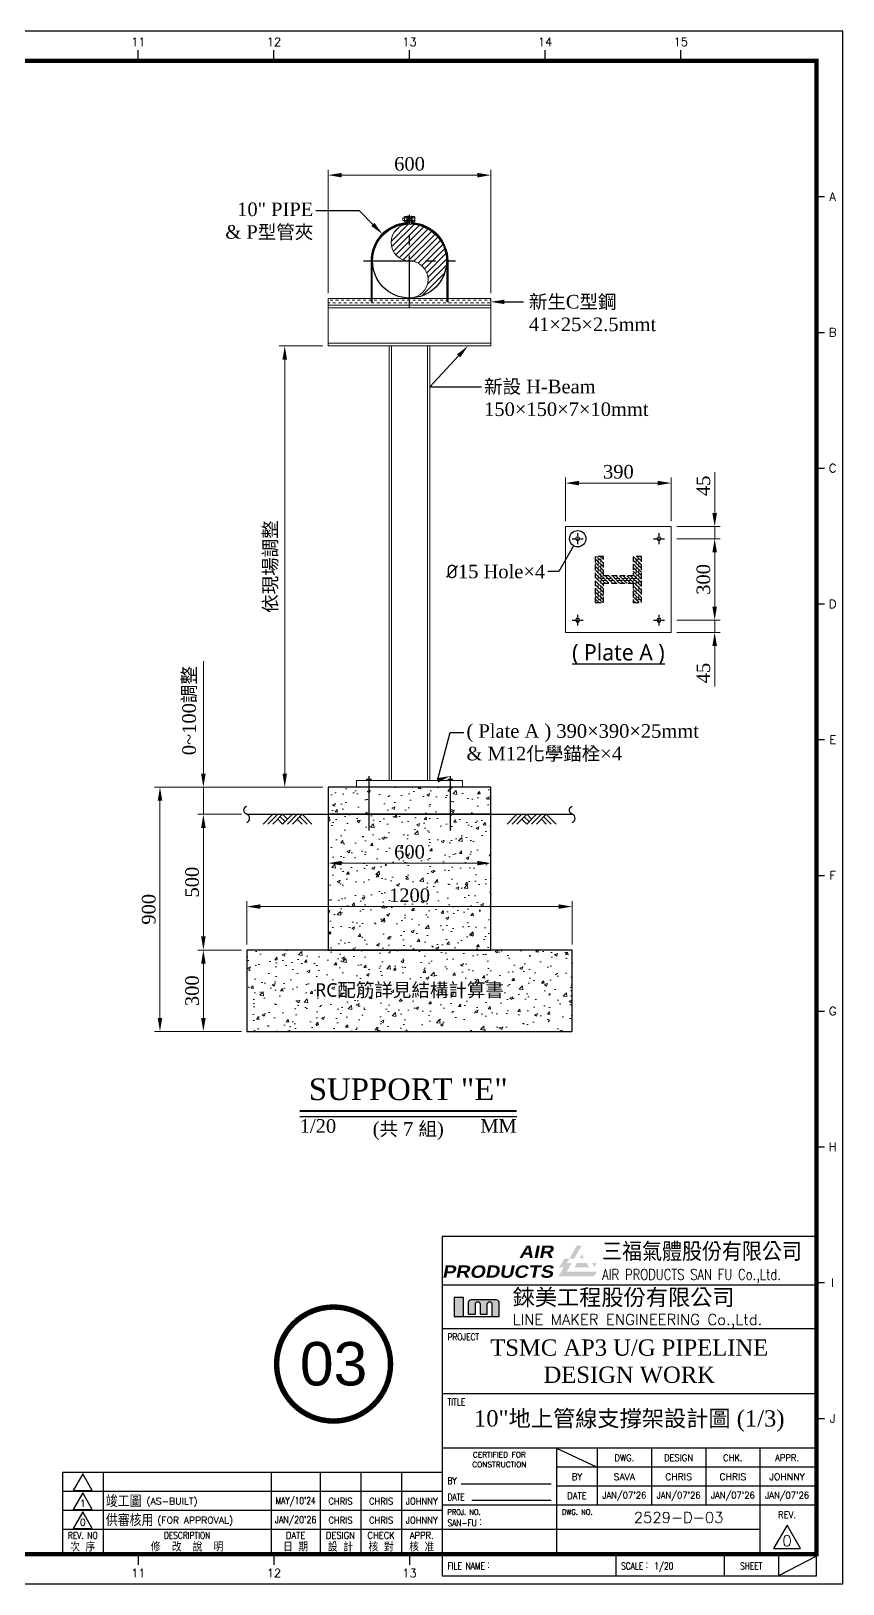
# Model space of a CAD drawing. Header units: millimetres. Extents: x 3921 to 4331, y -1218 to -700.
# Drawn here: x 4181.1 to 4330.8, y -1218.2 to -932.2 of the extents above; entities that cross this region are included whole.
import ezdxf
from ezdxf import colors
from ezdxf.entities.mleader import LeaderData, LeaderLine
from ezdxf.enums import TextEntityAlignment as Align
from ezdxf.math import Vec2, Vec3

# ---------------------------------------------------------------- set-up
doc = ezdxf.new("R2010")
doc.units = ezdxf.units.MM
doc.header["$LTSCALE"] = 10
doc.linetypes.add('CENTER', pattern=[50.8, 31.75, -6.35, 6.35, -6.35])
doc.linetypes.add('HIDDEN', pattern=[0.3, 0.2, -0.1])
doc.layers.get('Defpoints').update_dxf_attribs({"color": 149})
for name, color, linetype in [('1', 7, 'Continuous'), ('CEN', 3, 'CENTER'), ('CON', 35, 'Continuous'), ('三福N2 (250A)', 230, 'Continuous')]:
    doc.layers.add(name, color=color, linetype=linetype)
for name, color, linetype, lineweight in [('DIM', 160, 'Continuous', 20), ('HATCH', 8, 'Continuous', 5), ('Sopport', 135, 'Continuous', 18), ('T', 7, 'Continuous', 20)]:
    doc.layers.add(name, color=color, linetype=linetype, lineweight=lineweight)
doc.layers.add('HIDE', color=250, linetype='Continuous', plot=False)
doc.styles.add('Arial-B', font='')
doc.styles.add('DAYUXP', font='times.ttf')
doc.styles.add('dayuxp2', font='kaiu.ttf')
doc.styles.get("Standard").update_dxf_attribs({"font": 'simplex.shx', "bigfont": 'chineset.shx'})
doc.styles.add('正黑', font='')
doc.styles.get('Arial-B').set_extended_font_data('Arial Black')
doc.styles.get('正黑').set_extended_font_data('Microsoft JhengHei')
doc.dimstyles.new('dayuxp', dxfattribs={"dimtxt": 2.5, "dimasz": 2.5, "dimexe": 1, "dimexo": 1, "dimgap": 0.8, "dimtad": 1, "dimdec": 0, "dimlfac": 20, "dimdsep": 46, "dimtxsty": 'DAYUXP', "dimcen": 1, "dimclrd": 256, "dimclre": 256, "dimclrt": 256, "dimadec": 0, "dimazin": 0, "dimtfac": 1, "dimtdec": 0, "dimtix": 1, "dimtmove": 0, "dimatfit": 3, "dimfxl": 1, "dimlwd": -1, "dimlwe": -1, "dimarcsym": 0})

# ---------------------------------------------------------------- blocks, each defined once
blk = doc.blocks.new('錸美mark')
h = blk.add_hatch(color=1)
h.paths.add_polyline_path([(2.95, 5.75), (1.2, 5.75), (1.2, 2.25), (2.95, 2.25)])
h.paths.add_polyline_path([(5.1375, 4.525, -1), (6.0125, 4.525), (6.0125, 2.6875), (7.325, 2.6875), (7.325, 4.525, -1), (8.2, 4.525), (8.2, 2.25), (9.5125, 2.25), (9.5125, 4.8125, 0.41421356), (9.0125, 5.3125), (4.325, 5.3125, 0.41421356), (3.825, 4.8125), (3.825, 2.6875), (5.1375, 2.6875)])
at = {"color": 1}
blk.add_lwpolyline([(2.95, 2.25), (2.95, 5.75), (1.2, 5.75), (1.2, 2.25), (9.5125, 2.25), (9.5125, 4.8125, 0.41421356), (9.0125, 5.3125), (4.325, 5.3125, 0.41421356), (3.825, 4.8125), (3.825, 2.6875), (5.1375, 2.6875), (5.1375, 4.525, -1), (6.0125, 4.525), (6.0125, 2.6875), (7.325, 2.6875), (7.325, 4.525, -1), (8.2, 4.525), (8.2, 2.25)], format="xyb", dxfattribs=at)
at = {"style": 'dayuxp2'}
blk.add_text('錸美工程股份有限公司', height=3, dxfattribs=at).set_placement((12, 5.8), align=Align.MIDDLE_LEFT)
blk.add_text('LINE MAKER ENGINEERING Co.,Ltd.', height=2).set_placement((12, 1.7), align=Align.MIDDLE_LEFT)
blk = doc.blocks.new('LONKE A3圖框')
h = blk.add_hatch(color=92)
h.paths.add_polyline_path([(17837, 2841), (17792, 2841), (17723, 2720), (17767, 2720)])
h.paths.add_polyline_path([(17723, 2720), (17678, 2720), (17630, 2642), (17674, 2642), (17623, 2559), (17952, 2559), (17975, 2600), (17698, 2600), (17743, 2679), (17697, 2679)])
h.paths.add_polyline_path([(17884, 2679), (17792, 2679), (17770, 2642), (17907, 2642)], flags=17)
h.paths.add_polyline_path([(17838, 2760), (17816, 2722), (17860, 2722)])
h.paths.add_polyline_path([(17975, 2680), (17932, 2680), (17954, 2643)], flags=17)
for p, q in [((13750, 13750), (13750, 13850)), ((15000, 13750), (15000, 13850)), ((16250, 13750), (16250, 13850)), ((17500, 13750), (17500, 13850)), ((18750, 13750), (18750, 13850)), ((20000, 12500), (20075, 12500)), ((20000, 11250), (20075, 11250)), ((20000, 10000), (20075, 10000)), ((20000, 8750), (20075, 8750)), ((20000, 7500), (20075, 7500)), ((20000, 6250), (20075, 6250)), ((20000, 5000), (20075, 5000)), ((20000, 3750), (20075, 3750)), ((20000, 2475), (16550, 2475)), ((20000, 2500), (20075, 2500)), ((20000, 2075), (16550, 2075)), ((20000, 1475), (16550, 1475)), ((20000, 1250), (20075, 1250)), ((20000, 975), (16550, 975)), ((17605, 975), (17605, 0)), ((17605, 975), (17980, 800)), ((17980, 975), (17980, 450)), ((18480, 975), (18480, 450)), ((18980, 975), (18980, 450)), ((19480, 975), (19480, 0)), ((13050, 750), (13050, 0)), ((16550, 750), (13050, 750)), ((13425, 750), (13425, 0)), ((14975, 750), (14975, 0)), ((15425, 750), (15425, 0)), ((15800, 750), (15800, 0)), ((16175, 750), (16175, 0)), ((20000, 800), (17605, 800)), ((16550, 575), (13050, 575)), ((17555, 644), (16725, 644)), ((20000, 625), (17605, 625)), ((20000, 450), (16550, 450)), ((17555, 494), (16825, 494)), ((16550, 400), (13050, 400)), ((16550, 225), (13050, 225)), ((19480, 225), (16550, 225)), ((13750, 0), (13750, -100)), ((15000, 0), (15000, -100)), ((16250, 0), (16250, -100)), ((18150, -20), (18150, -200)), ((19150, -20), (19150, -200)), ((19650, -20), (19650, -200)), ((20000, -20), (19650, -200))]:
    blk.add_line(p, q)
for points in [[(-245, -275), (20245, -275), (20245, 14025), (-245, 14025)], [(13325, 587), (13238, 738), (13150, 587)], [(13325, 412), (13238, 563), (13150, 412)], [(13325, 237), (13238, 388), (13150, 237)], [(19855, 50), (19730, 267), (19605, 50)]]:
    blk.add_lwpolyline(points, close=True)
at = {"const_width": 40}
blk.add_lwpolyline([(0, 0), (20000, 0), (20000, 13750), (0, 13750)], close=True, dxfattribs=at)
blk.add_lwpolyline([(20000, 2925), (16550, 2925), (16550, -200), (20000, -200), (20000, 0)])
at = {"xscale": 50, "yscale": 50, "zscale": 50}
blk.add_blockref('錸美mark', (16600, 2075), dxfattribs=at)
for s, height, p in [('11', 77.5, (13750, 13925)), ('12', 77.5, (15000, 13925)), ('13', 77.5, (16250, 13925)), ('14', 77.5, (17500, 13925)), ('15', 77.5, (18750, 13925)), ('A', 77.5, (20150, 12500)), ('B', 77.5, (20150, 11250)), ('C', 77.5, (20150, 10000)), ('D', 77.5, (20150, 8750)), ('E', 77.5, (20150, 7500)), ('F', 77.5, (20150, 6250)), ('G', 77.5, (20150, 5000)), ('H', 77.5, (20150, 3750)), ('I', 77.5, (20150, 2500)), ('J', 77.5, (20150, 1250)), ('CERTIFIED FOR', 50, (17078, 915)), ('CONSTRUCTION', 50, (17078, 825)), ('SAVA', 62.5, (18230, 712)), ('CHRIS', 62.5, (18730, 712)), ('CHRIS', 62.5, (19230, 712)), ('JOHNNY', 62.5, (19730, 712)), ('0', 62.5, (13238, 292)), ('0', 100, (19730, 122)), ('次 序', 75, (13238, 72)), ('修  改  說  明', 75, (14200, 72)), ('日 期', 75, (15200, 72)), ('設 計', 75, (15613, 72)), ('核 對', 75, (15988, 72)), ('核 准', 75, (16363, 72)), ('11', 77.5, (13750, -175)), ('12', 77.5, (15000, -175)), ('13', 77.5, (16250, -175))]:
    blk.add_text(s, height=height).set_placement(p, align=Align.MIDDLE)
at = {"style": 'dayuxp2', "width": 0.9}
blk.add_text('三福氣體股份有限公司', height=150, dxfattribs=at).set_placement((18025, 2790), align=Align.MIDDLE_LEFT)
at = {"style": 'Arial-B', "oblique": 11}
blk.add_text('AIR', height=114, dxfattribs=at).set_placement((17573, 2841), align=Align.TOP_RIGHT)
blk.add_text('PRODUCTS', height=114, dxfattribs=at).set_placement((17573, 2510), align=Align.BOTTOM_RIGHT)
for s, height, width, p in [('AIR PRODUCTS SAN FU Co.,Ltd.', 100, 0.78, (18025, 2575)), ('PROJECT', 62.5, 0.8, (16600, 2000)), ('TITLE', 62.5, 0.8, (16600, 1400)), ('BY', 62.5, 0.8, (16600, 675)), ('DATE', 62.5, 0.8, (16600, 525)), ('SAN-FU：', 62.5, 0.8, (16600, 287)), ('PROJ. NO.', 50, 0.8, (16600, 387)), ('DWG. NO.', 50, 0.9, (17655, 387)), ('FILE NAME：', 62.5, 0.8, (16600, -110))]:
    blk.add_text(s, height=height, dxfattribs=dict(width=width)).set_placement(p, align=Align.MIDDLE_LEFT)
for s, width, p in [('DWG.', 0.9, (18230, 887)), ('DESIGN', 0.9, (18730, 887)), ('CHK.', 0.9, (19230, 887)), ('APPR.', 0.9, (19730, 887)), ('BY', 0.9, (17793, 712)), ('DATE', 0.9, (17793, 537)), ("JAN/20'26", 0.85, (15200, 312)), ('CHRIS', 0.9, (15613, 312)), ('CHRIS', 0.9, (15988, 312)), ('JOHNNY', 0.9, (16363, 312)), ('REV.', 0.9, (19730, 362)), ('REV. NO', 0.8, (13238, 172)), ('DESCRIPTION', 0.8, (14200, 172)), ('DATE', 0.9, (15200, 172)), ('DESIGN', 0.9, (15613, 172)), ('CHECK', 0.9, (15988, 172)), ('APPR.', 0.9, (16363, 172)), ('SHEET', 0.8, (19400, -110))]:
    blk.add_text(s, height=62.5, dxfattribs=dict(width=width)).set_placement(p, align=Align.MIDDLE)
for s, height, p in [('供審核用', 110, (13450, 312)), ('(FOR APPROVAL)', 62.5, (13925, 312))]:
    blk.add_text(s, height=height).set_placement(p, align=Align.MIDDLE_LEFT)
at = {"insert": (18275, 1775), "char_height": 150, "attachment_point": 5, "style": 'dayuxp2'}
blk.add_mtext_dynamic_manual_height_columns('{\\fTimes New Roman|b0|i0|c0|p18;TSMC AP3 U/G PIPELINE\\PDESIGN WORK}', width=21180, gutter_width=2500, heights=[-407], dxfattribs=at)
at = {"layer": 'Defpoints'}
blk.add_text('1', height=62.5, dxfattribs=at).set_placement((13238, 467), align=Align.MIDDLE)
for s, height, p in [('竣工圖', 110, (13450, 487)), ('(AS-BUILT)', 62.5, (13825, 487))]:
    blk.add_text(s, height=height, dxfattribs=at).set_placement(p, align=Align.MIDDLE_LEFT)
for s, width, p in [("MAY/10'24", 0.8, (15200, 487)), ('CHRIS', 0.9, (15613, 487)), ('CHRIS', 0.9, (15988, 487)), ('JOHNNY', 0.9, (16363, 487))]:
    blk.add_text(s, height=62.5, dxfattribs=dict(at, width=width)).set_placement(p, align=Align.MIDDLE)
blk = doc.blocks.new('*D254')
at = {"layer": 'Defpoints', "color": 0, "transparency": 16777216}
for p in [(4265.87, -958.72), (4235.87, -981.43), (4265.87, -981.43)]:
    blk.add_point(p, dxfattribs=at)
at = {"layer": 'DIM', "transparency": 16777216}
for p, q in [((4235.87, -980.43), (4235.87, -957.72)), ((4265.87, -980.43), (4265.87, -957.72)), ((4238.37, -958.72), (4263.37, -958.72))]:
    blk.add_line(p, q, dxfattribs=at)
for points in [[(4238.37, -958.31), (4238.37, -959.14), (4235.87, -958.72)], [(4263.37, -958.31), (4263.37, -959.14), (4265.87, -958.72)]]:
    blk.add_solid(points, dxfattribs=at)
at = {"layer": 'DIM', "transparency": 16777216, "insert": (4250.87, -956.65), "char_height": 2.5, "attachment_point": 5, "style": 'DAYUXP'}
blk.add_mtext('600', dxfattribs=at)
blk = doc.blocks.new('*D260')
at = {"layer": 'Defpoints', "color": 0, "ltscale": 0.05, "transparency": 16777216}
for p in [(4235.87, -990.18), (4227.87, -1071.43), (4227.87, -1071.43)]:
    blk.add_point(p, dxfattribs=at)
at = {"layer": 'DIM', "ltscale": 0.05, "transparency": 16777216}
for p, q in [((4234.87, -990.18), (4226.87, -990.18)), ((4227.87, -992.68), (4227.87, -1068.93))]:
    blk.add_line(p, q, dxfattribs=at)
for points in [[(4227.45, -992.68), (4228.29, -992.68), (4227.87, -990.18)], [(4227.45, -1068.93), (4228.29, -1068.93), (4227.87, -1071.43)]]:
    blk.add_solid(points, dxfattribs=at)
at = {"layer": 'DIM', "ltscale": 0.05, "transparency": 16777216, "insert": (4225.34, -1030.81), "char_height": 2.5, "attachment_point": 5, "rotation": 90, "style": 'DAYUXP'}
blk.add_mtext('{\\fPMingLiU|b0|i0|c136|p18;依現場調整}', dxfattribs=at)
blk = doc.blocks.new('*D261')
at = {"layer": 'Defpoints', "color": 0, "ltscale": 0.05, "transparency": 16777216}
for p in [(4212.87, -1071.43), (4212.87, -1071.43), (4220.87, -1076.43)]:
    blk.add_point(p, dxfattribs=at)
at = {"layer": 'DIM', "ltscale": 0.05, "transparency": 16777216}
for p, q in [((4212.87, -1068.93), (4212.87, -1048.25)), ((4212.87, -1076.43), (4212.87, -1071.43)), ((4219.87, -1076.43), (4211.87, -1076.43)), ((4212.87, -1078.93), (4212.87, -1081.43))]:
    blk.add_line(p, q, dxfattribs=at)
for points in [[(4212.45, -1068.93), (4213.29, -1068.93), (4212.87, -1071.43)], [(4212.45, -1078.93), (4213.29, -1078.93), (4212.87, -1076.43)]]:
    blk.add_solid(points, dxfattribs=at)
at = {"layer": 'DIM', "ltscale": 0.05, "transparency": 16777216, "insert": (4210.37, -1057.34), "char_height": 2.5, "attachment_point": 5, "rotation": 90, "style": 'DAYUXP'}
blk.add_mtext('0~100調整', dxfattribs=at)
blk = doc.blocks.new('*D262')
at = {"layer": 'Defpoints', "color": 0, "ltscale": 0.05, "transparency": 16777216}
for p in [(4235.87, -1071.43), (4204.87, -1116.43), (4220.87, -1116.43)]:
    blk.add_point(p, dxfattribs=at)
at = {"layer": 'DIM', "ltscale": 0.05, "transparency": 16777216}
for p, q in [((4234.87, -1071.43), (4203.87, -1071.43)), ((4204.87, -1073.93), (4204.87, -1113.93)), ((4219.87, -1116.43), (4203.87, -1116.43))]:
    blk.add_line(p, q, dxfattribs=at)
for points in [[(4204.45, -1073.93), (4205.29, -1073.93), (4204.87, -1071.43)], [(4204.45, -1113.93), (4205.29, -1113.93), (4204.87, -1116.43)]]:
    blk.add_solid(points, dxfattribs=at)
at = {"layer": 'DIM', "ltscale": 0.05, "transparency": 16777216, "insert": (4202.8, -1093.93), "char_height": 2.5, "attachment_point": 5, "rotation": 90, "style": 'DAYUXP'}
blk.add_mtext('900', dxfattribs=at)
blk = doc.blocks.new('*D263')
at = {"layer": 'Defpoints', "color": 0, "ltscale": 0.05, "transparency": 16777216}
for p in [(4212.87, -1076.43), (4212.87, -1076.43), (4220.87, -1101.43)]:
    blk.add_point(p, dxfattribs=at)
at = {"layer": 'DIM', "ltscale": 0.05, "transparency": 16777216}
for p, q in [((4212.87, -1098.93), (4212.87, -1078.93)), ((4219.87, -1101.43), (4211.87, -1101.43))]:
    blk.add_line(p, q, dxfattribs=at)
for points in [[(4212.45, -1078.93), (4213.29, -1078.93), (4212.87, -1076.43)], [(4212.45, -1098.93), (4213.29, -1098.93), (4212.87, -1101.43)]]:
    blk.add_solid(points, dxfattribs=at)
at = {"layer": 'DIM', "ltscale": 0.05, "transparency": 16777216, "insert": (4210.8, -1088.93), "char_height": 2.5, "attachment_point": 5, "rotation": 90, "style": 'DAYUXP'}
blk.add_mtext('500', dxfattribs=at)
blk = doc.blocks.new('*D264')
at = {"layer": 'Defpoints', "color": 0, "ltscale": 0.05, "transparency": 16777216}
for p in [(4212.87, -1101.43), (4212.87, -1116.43), (4212.87, -1116.43)]:
    blk.add_point(p, dxfattribs=at)
at = {"layer": 'DIM', "ltscale": 0.05, "transparency": 16777216}
blk.add_line((4212.87, -1103.93), (4212.87, -1113.93), dxfattribs=at)
for points in [[(4212.45, -1103.93), (4213.29, -1103.93), (4212.87, -1101.43)], [(4212.45, -1113.93), (4213.29, -1113.93), (4212.87, -1116.43)]]:
    blk.add_solid(points, dxfattribs=at)
at = {"layer": 'DIM', "ltscale": 0.05, "transparency": 16777216, "insert": (4210.8, -1108.93), "char_height": 2.5, "attachment_point": 5, "rotation": 90, "style": 'DAYUXP'}
blk.add_mtext('300', dxfattribs=at)
blk = doc.blocks.new('*D265')
at = {"layer": 'Defpoints', "color": 0, "ltscale": 0.05, "transparency": 16777216}
for p in [(4299.12, -1015.43), (4279.62, -1023.43), (4299.12, -1023.43)]:
    blk.add_point(p, dxfattribs=at)
at = {"layer": 'DIM', "ltscale": 0.05, "transparency": 16777216}
for p, q in [((4279.62, -1022.43), (4279.62, -1014.43)), ((4299.12, -1022.43), (4299.12, -1014.43)), ((4282.12, -1015.43), (4296.62, -1015.43))]:
    blk.add_line(p, q, dxfattribs=at)
for points in [[(4282.12, -1015.02), (4282.12, -1015.85), (4279.62, -1015.43)], [(4296.62, -1015.02), (4296.62, -1015.85), (4299.12, -1015.43)]]:
    blk.add_solid(points, dxfattribs=at)
at = {"layer": 'DIM', "ltscale": 0.05, "transparency": 16777216, "insert": (4289.37, -1013.36), "char_height": 2.5, "attachment_point": 5, "style": 'DAYUXP'}
blk.add_mtext('390', dxfattribs=at)
blk = doc.blocks.new('*D266')
at = {"layer": 'Defpoints', "color": 0, "ltscale": 0.05, "transparency": 16777216}
for p in [(4299.12, -1025.68), (4299.12, -1040.68), (4307.12, -1040.68)]:
    blk.add_point(p, dxfattribs=at)
at = {"layer": 'DIM', "ltscale": 0.05, "transparency": 16777216}
for p, q in [((4300.12, -1025.68), (4308.12, -1025.68)), ((4307.12, -1028.18), (4307.12, -1038.18)), ((4300.12, -1040.68), (4308.12, -1040.68))]:
    blk.add_line(p, q, dxfattribs=at)
for points in [[(4306.7, -1028.18), (4307.54, -1028.18), (4307.12, -1025.68)], [(4306.7, -1038.18), (4307.54, -1038.18), (4307.12, -1040.68)]]:
    blk.add_solid(points, dxfattribs=at)
at = {"layer": 'DIM', "ltscale": 0.05, "transparency": 16777216, "insert": (4305.05, -1033.18), "char_height": 2.5, "attachment_point": 5, "rotation": 90, "style": 'DAYUXP'}
blk.add_mtext('300', dxfattribs=at)
blk = doc.blocks.new('*D267')
at = {"layer": 'Defpoints', "color": 0, "ltscale": 0.05, "transparency": 16777216}
for p in [(4299.12, -1023.43), (4307.12, -1025.68), (4307.12, -1025.68)]:
    blk.add_point(p, dxfattribs=at)
at = {"layer": 'DIM', "ltscale": 0.05, "transparency": 16777216}
for p, q in [((4307.12, -1020.93), (4307.12, -1013.44)), ((4300.12, -1023.43), (4308.12, -1023.43)), ((4307.12, -1025.68), (4307.12, -1023.43)), ((4307.12, -1028.18), (4307.12, -1030.68))]:
    blk.add_line(p, q, dxfattribs=at)
for points in [[(4306.7, -1020.93), (4307.54, -1020.93), (4307.12, -1023.43)], [(4306.7, -1028.18), (4307.54, -1028.18), (4307.12, -1025.68)]]:
    blk.add_solid(points, dxfattribs=at)
at = {"layer": 'DIM', "ltscale": 0.05, "transparency": 16777216, "insert": (4305.05, -1015.94), "char_height": 2.5, "attachment_point": 5, "rotation": 90, "style": 'DAYUXP'}
blk.add_mtext('45', dxfattribs=at)
blk = doc.blocks.new('*D268')
at = {"layer": 'Defpoints', "color": 0, "ltscale": 0.05, "transparency": 16777216}
for p in [(4307.12, -1040.68), (4307.12, -1040.68), (4299.12, -1042.93)]:
    blk.add_point(p, dxfattribs=at)
at = {"layer": 'DIM', "ltscale": 0.05, "transparency": 16777216}
for p, q in [((4307.12, -1038.18), (4307.12, -1035.68)), ((4307.12, -1040.68), (4307.12, -1042.93)), ((4300.12, -1042.93), (4308.12, -1042.93)), ((4307.12, -1045.43), (4307.12, -1052.92))]:
    blk.add_line(p, q, dxfattribs=at)
for points in [[(4306.7, -1038.18), (4307.54, -1038.18), (4307.12, -1040.68)], [(4306.7, -1045.43), (4307.54, -1045.43), (4307.12, -1042.93)]]:
    blk.add_solid(points, dxfattribs=at)
at = {"layer": 'DIM', "ltscale": 0.05, "transparency": 16777216, "insert": (4305.05, -1050.43), "char_height": 2.5, "attachment_point": 5, "rotation": 90, "style": 'DAYUXP'}
blk.add_mtext('45', dxfattribs=at)
blk = doc.blocks.new('*D277')
at = {"layer": 'Defpoints', "color": 0, "ltscale": 0.05, "transparency": 16777216}
for p in [(4280.87, -1093.43), (4220.87, -1101.43), (4280.87, -1101.43)]:
    blk.add_point(p, dxfattribs=at)
at = {"layer": 'DIM', "ltscale": 0.05, "transparency": 16777216}
for p, q in [((4220.87, -1100.43), (4220.87, -1092.43)), ((4280.87, -1100.43), (4280.87, -1092.43)), ((4223.37, -1093.43), (4278.37, -1093.43))]:
    blk.add_line(p, q, dxfattribs=at)
for points in [[(4223.37, -1093.02), (4223.37, -1093.85), (4220.87, -1093.43)], [(4278.37, -1093.02), (4278.37, -1093.85), (4280.87, -1093.43)]]:
    blk.add_solid(points, dxfattribs=at)
at = {"layer": 'DIM', "ltscale": 0.05, "transparency": 16777216, "insert": (4250.87, -1091.36), "char_height": 2.5, "attachment_point": 5, "style": 'DAYUXP'}
blk.add_mtext('1200', dxfattribs=at)
blk = doc.blocks.new('*D278')
at = {"layer": 'Defpoints', "color": 0, "ltscale": 0.05, "transparency": 16777216}
for p in [(4235.87, -1085.43), (4265.87, -1085.43), (4265.87, -1085.43)]:
    blk.add_point(p, dxfattribs=at)
at = {"layer": 'DIM', "ltscale": 0.05, "transparency": 16777216}
blk.add_line((4238.37, -1085.43), (4263.37, -1085.43), dxfattribs=at)
for points in [[(4238.37, -1085.02), (4238.37, -1085.85), (4235.87, -1085.43)], [(4263.37, -1085.02), (4263.37, -1085.85), (4265.87, -1085.43)]]:
    blk.add_solid(points, dxfattribs=at)
at = {"layer": 'DIM', "ltscale": 0.05, "transparency": 16777216, "insert": (4250.87, -1083.36), "char_height": 2.5, "attachment_point": 5, "style": 'DAYUXP'}
blk.add_mtext('600', dxfattribs=at)
blk = doc.blocks.new('_DotBlank')
at = {"color": 0, "linetype": 'ByBlock', "lineweight": -2}
blk.add_line((-0.5, 0), (-1, 0), dxfattribs=at)
blk.add_circle((0, 0), 0.5, dxfattribs=at)
blk = doc.blocks.new('縲帽')
at = {"layer": 'Sopport', "lineweight": 5, "ltscale": 0.1}
blk.add_line((0.7, 0.94), (-0.7, 0.94), dxfattribs=at)
at = {"layer": 'Sopport', "lineweight": 5}
for p, q in [((-0.7, 0.94), (0.7, 0.94)), ((-0.7, 0), (0.7, 0)), ((-0.47, 0.8), (-0.47, 0.14)), ((0.47, 0.8), (0.47, 0.14))]:
    blk.add_line(p, q, dxfattribs=at)
blk.add_lwpolyline([(-0.94, 0.14, 0.57735), (-0.47, 0.14, 0.288675), (0.47, 0.14, 0.57735), (0.94, 0.14), (0.94, 0.8, 0.57735), (0.47, 0.8, 0.288675), (-0.47, 0.8, 0.57735), (-0.94, 0.8)], format="xyb", close=True, dxfattribs=at)
blk = doc.blocks.new('250A+管夾')
at = {"layer": '三福N2 (250A)', "lineweight": 5}
h = blk.add_hatch(dxfattribs=at)
h.set_pattern_fill('ANSI31', color=256, scale=0.25, style=0)
h.set_pattern_definition([(45, (-252.4, -251.02), (-0.561266, 0.561266), [])])
edge = h.paths.add_edge_path()
edge.add_arc((0, 10.32), 3.41, 90, 270)
edge.add_arc((0, 3.49), 3.41, -90, 90, ccw=False)
edge.add_arc((0, 6.91), 6.83, 270, 450)
at = {"layer": 'CEN', "ltscale": 0.03}
for p, q in [((0, -1.59), (0, 15.41)), ((-8.5, 6.91), (8.5, 6.91))]:
    blk.add_line(p, q, dxfattribs=at)
at = {"layer": 'HIDE', "lineweight": 9, "ltscale": 0.05}
for points in [[(-6.9, -0.59), (-6.9, 6.91, -0.395757), (-0.44, 13.79, 0.395757), (-0.25, 13.99), (-0.25, 15.17), (-0.45, 15.17), (-0.45, 14.08, -0.391992), (-0.54, 13.98, 0.391992), (-7.1, 6.91), (-7.1, -0.59)], [(7.1, 6.91), (7.1, -0.59), (6.9, -0.59), (6.9, 6.91, 0.395757), (0.44, 13.79, -0.395757), (0.25, 13.99), (0.25, 15.17), (0.45, 15.17), (0.45, 14.08, 0.391992), (0.54, 13.98, -0.391992)]]:
    blk.add_lwpolyline(points, format="xyb", close=True, dxfattribs=at)
at = {"layer": 'Sopport', "ltscale": 0.05, "const_width": 0.2}
for points in [[(-7, -0.59), (-7, 6.91, -0.393861), (-0.49, 13.89, 0.393861), (-0.35, 14.04), (-0.35, 15.17)], [(7, -0.59), (7, 6.91, 0.393861), (0.49, 13.89, -0.393861), (0.35, 14.04), (0.35, 15.17)]]:
    blk.add_lwpolyline(points, format="xyb", dxfattribs=at)
at = {"layer": 'Sopport', "lineweight": 9, "flags": 128}
blk.add_lwpolyline([(-1.25, 14.38), (0.95, 14.38), (0.95, 14.86), (-1.25, 14.86)], close=True, dxfattribs=at)
at = {"layer": '三福N2 (250A)', "lineweight": 5}
blk.add_lwpolyline([(0, 13.73, 1), (0, 6.91, -1), (0, 0.08)], format="xyb", dxfattribs=at)
at = {"layer": '三福N2 (250A)'}
blk.add_circle((0, 6.91), 6.83, dxfattribs=at)
at = {"layer": 'Sopport', "xscale": 0.5052631579195033, "yscale": 0.5052631579195033, "zscale": 0.5052631579195033, "rotation": 90}
for p in [(-0.48, 14.62), (0.95, 14.62)]:
    blk.add_blockref('縲帽', p, dxfattribs=at)

msp = doc.modelspace()

# ---------------------------------------------------------------- hatches: boundary and pattern name
at = {"layer": 'HATCH', "ltscale": 0.05}
h = msp.add_hatch(dxfattribs=at)
h.set_pattern_fill('ANSI31', color=256, scale=0.15, angle=90)
h.set_pattern_definition([(135, (4769.87072, -1827.9828), (-0.3367596, -0.3367596), [])])
h.paths.add_polyline_path([(4293.621, -1037.433), (4293.621, -1028.933), (4292.121, -1028.933), (4292.121, -1032.508), (4286.621, -1032.508), (4286.621, -1028.933), (4285.121, -1028.933), (4285.121, -1037.433), (4286.621, -1037.433), (4286.621, -1033.858), (4292.121, -1033.858), (4292.121, -1037.433)])
at = {"layer": 'HATCH'}
h = msp.add_hatch(dxfattribs=at)
h.set_pattern_fill('AR-CONC', color=256, scale=0.03)
h.set_pattern_definition([(50, (3496.0707, -1518.683), (5.46554, -0.478173), [0.5715, -6.2865]), (355, (3496.071, -1518.683), (-1.057303, 5.731705), [0.4572, -5.029218]), (100.45144, (3496.526, -1518.7227), (4.408237, 5.253533), [0.4857, -5.342707]), (46.1842, (3496.071, -1517.159), (8.13237, -1.26127), [0.85725, -9.42975]), (96.6356, (3496.7484, -1517.264), (7.122124, 7.422784), [0.72855, -8.01407]), (351.1842, (3496.071, -1517.159), (7.122124, 7.42278), [0.6858, -7.54379]), (21, (3496.8327, -1517.54), (4.548432, -3.067956), [0.5715, -6.2865]), (326, (3496.833, -1517.54), (1.85406, 5.52564), [0.4572, -5.0292]), (71.45144, (3497.212, -1517.7955), (6.402493, 2.457683), [0.4857, -5.342698]), (37.5, (3496.0707, -1518.6828), (0.092658, 2.536651), [0, -4.96824, 0, -5.1054, 0, -5.04825]), (7.5, (3496.0707, -1518.6828), (2.00459, 3.005417), [0, -2.91084, 0, -4.85394, 0, -1.92405]), (327.5, (3494.3715, -1518.6828), (4.067718, -0.1718623), [0, -1.905, 0, -5.9436, 0, -7.8867]), (317.5, (3493.6095, -1518.6828), (4.443875, 0.762795), [0, -2.4765, 0, -3.94716, 0, -5.6007])])
h.paths.add_polyline_path([(4258.371, -1076.433), (4258.371, -1071.433), (4243.371, -1071.433), (4243.371, -1076.433)])
h.paths.add_polyline_path([(4265.871, -1076.433), (4265.871, -1071.433), (4258.371, -1071.433), (4258.371, -1076.433)])
h.paths.add_polyline_path([(4235.871, -1071.433), (4235.871, -1076.433), (4243.371, -1076.433), (4243.371, -1071.433)])
h.paths.add_polyline_path([(4235.871, -1076.433), (4235.871, -1101.433), (4265.871, -1101.433), (4265.871, -1076.433)])
h.paths.add_polyline_path([(4220.871, -1101.433), (4220.871, -1116.433), (4280.871, -1116.433), (4280.871, -1101.433)])
h.paths.add_polyline_path([(4246.404, -1094.013), (4255.037, -1094.013), (4255.037, -1088.675), (4246.404, -1088.675)], flags=24)
h.paths.add_polyline_path([(4247.464, -1086.013), (4254.251, -1086.013), (4254.251, -1080.675), (4247.464, -1080.675)], flags=24)
h.paths.add_polyline_path([(4233.142, -1111.678), (4268.47, -1111.678), (4268.47, -1106.031), (4233.142, -1106.031)], flags=24)
at = {"layer": 'Sopport', "lineweight": 5, "ltscale": 0.05}
h = msp.add_hatch(dxfattribs=at)
h.set_pattern_fill('DASH', color=256, scale=0.16)
h.set_pattern_definition([(0, (3496.0707, -1518.6828), (0.508, 0.508), [0.508, -0.508])])
h.paths.add_polyline_path([(4235.871, -982.683), (4265.871, -982.683), (4265.871, -981.433), (4235.871, -981.433)])

# ---------------------------------------------------------------- linework, layer by layer
at = {"layer": '1'}
msp.add_line((4230.632, -1132.083), (4270.632, -1132.083), dxfattribs=at)
at = {"layer": '1', "const_width": 0.4}
msp.add_lwpolyline([(4230.632, -1131.083), (4270.632, -1131.083)], dxfattribs=at)
at = {"layer": 'CEN', "ltscale": 0.003}
for p, q in [((4280.871, -1025.683), (4282.871, -1025.683)), ((4281.871, -1026.683), (4281.871, -1024.683)), ((4295.871, -1025.683), (4297.871, -1025.683)), ((4296.871, -1026.683), (4296.871, -1024.683)), ((4280.871, -1040.683), (4282.871, -1040.683)), ((4281.871, -1041.683), (4281.871, -1039.683)), ((4295.871, -1040.683), (4297.871, -1040.683)), ((4296.871, -1041.683), (4296.871, -1039.683))]:
    msp.add_line(p, q, dxfattribs=at)
at = {"layer": 'CON', "ltscale": 0.05}
msp.add_line((4220.871, -1076.433), (4280.871, -1076.433), dxfattribs=at)
at = {"layer": 'CON', "lineweight": 9}
for p, q in [((4225.671, -1076.433), (4223.871, -1078.233)), ((4226.571, -1076.433), (4224.771, -1078.233)), ((4227.471, -1076.433), (4225.671, -1078.233)), ((4226.571, -1077.333), (4227.471, -1078.233)), ((4227.021, -1076.883), (4227.921, -1077.783)), ((4229.271, -1076.433), (4227.471, -1078.233)), ((4227.471, -1076.433), (4228.371, -1077.333)), ((4230.171, -1076.433), (4228.371, -1078.233)), ((4231.071, -1076.433), (4229.271, -1078.233)), ((4230.171, -1077.333), (4231.071, -1078.233)), ((4230.621, -1076.883), (4231.971, -1078.233)), ((4231.071, -1076.433), (4232.871, -1078.233)), ((4270.671, -1076.433), (4268.871, -1078.233)), ((4271.571, -1076.433), (4269.771, -1078.233)), ((4272.471, -1076.433), (4270.671, -1078.233)), ((4271.571, -1077.333), (4272.471, -1078.233)), ((4272.021, -1076.883), (4272.921, -1077.783)), ((4274.271, -1076.433), (4272.471, -1078.233)), ((4272.471, -1076.433), (4273.371, -1077.333)), ((4275.171, -1076.433), (4273.371, -1078.233)), ((4276.071, -1076.433), (4274.271, -1078.233)), ((4275.171, -1077.333), (4276.071, -1078.233)), ((4275.621, -1076.883), (4276.971, -1078.233)), ((4276.071, -1076.433), (4277.871, -1078.233))]:
    msp.add_line(p, q, dxfattribs=at)
at = {"layer": 'CON', "ltscale": 0.05}
for points in [[(4235.871, -1076.433), (4265.871, -1076.433), (4265.871, -1071.433), (4235.871, -1071.433)], [(4235.871, -1101.433), (4265.871, -1101.433), (4265.871, -1076.433), (4235.871, -1076.433)], [(4220.871, -1116.433), (4280.871, -1116.433), (4280.871, -1101.433), (4220.871, -1101.433)]]:
    msp.add_lwpolyline(points, close=True, dxfattribs=at)
at = {"layer": 'CON'}
for points in [[(4220.871, -1077.933, 0.7), (4220.871, -1076.433, -0.7), (4220.871, -1074.933)], [(4280.871, -1077.933, 0.7), (4280.871, -1076.433, -0.7), (4280.871, -1074.933)]]:
    msp.add_lwpolyline(points, format="xyb", dxfattribs=at)
at = {"layer": 'HATCH', "ltscale": 0.05}
msp.add_line((4279.621, -1042.933), (4299.121, -1042.933), dxfattribs=at)
at = {"layer": 'HIDE', "linetype": 'HIDDEN', "ltscale": 0.5}
msp.add_lwpolyline([(4293.621, -1037.433), (4293.621, -1028.933), (4292.121, -1028.933), (4292.121, -1032.508), (4286.621, -1032.508), (4286.621, -1028.933), (4285.121, -1028.933), (4285.121, -1037.433), (4286.621, -1037.433), (4286.621, -1033.858), (4292.121, -1033.858), (4292.121, -1037.433)], close=True, dxfattribs=at)
at = {"layer": 'HIDE', "color": 2, "ltscale": 0.05, "const_width": 1}
msp.add_lwpolyline([(4226.371, -1177.683, 1), (4247.371, -1177.683, 1)], format="xyb", close=True, dxfattribs=at)
at = {"layer": 'Sopport'}
for p, q in [((4235.871, -983.183), (4265.871, -983.183)), ((4265.871, -989.683), (4235.871, -989.683)), ((4247.121, -1070.183), (4247.121, -990.183)), ((4247.571, -1070.183), (4247.571, -990.183)), ((4254.171, -1070.183), (4254.171, -990.183)), ((4254.621, -1070.183), (4254.621, -990.183))]:
    msp.add_line(p, q, dxfattribs=at)
at = {"layer": 'Sopport', "ltscale": 0.05}
for points in [[(4235.871, -982.683), (4265.871, -982.683), (4265.871, -981.433), (4235.871, -981.433)], [(4279.621, -1042.933), (4299.121, -1042.933), (4299.121, -1023.433), (4279.621, -1023.433)], [(4241.121, -1071.433), (4260.621, -1071.433), (4260.621, -1070.183), (4241.121, -1070.183)]]:
    msp.add_lwpolyline(points, close=True, dxfattribs=at)
at = {"layer": 'Sopport'}
msp.add_lwpolyline([(4265.871, -982.683), (4265.871, -990.183), (4235.871, -990.183), (4235.871, -982.683)], close=True, dxfattribs=at)
at = {"layer": 'Sopport', "linetype": 'HIDDEN', "lineweight": 13, "ltscale": 0.5}
msp.add_lwpolyline([(4293.121, -1036.933), (4293.121, -1029.433), (4292.621, -1029.433), (4292.621, -1033.008), (4286.121, -1033.008), (4286.121, -1029.433), (4285.621, -1029.433), (4285.621, -1036.933), (4286.121, -1036.933), (4286.121, -1033.358), (4292.621, -1033.358), (4292.621, -1036.933)], close=True, dxfattribs=at)
at = {"layer": 'Sopport', "const_width": 0.25}
for points in [[(4243.371, -1069.383), (4243.371, -1079.433)], [(4258.371, -1069.383), (4258.371, -1079.433)], [(4242.871, -1069.983), (4243.871, -1069.983)], [(4257.871, -1069.983), (4258.871, -1069.983)]]:
    msp.add_lwpolyline(points, dxfattribs=at)
at = {"layer": 'Sopport'}
for centre in [(4281.871, -1025.683), (4296.871, -1025.683), (4281.871, -1040.683), (4296.871, -1040.683)]:
    msp.add_circle(centre, 0.375, dxfattribs=at)

# ---------------------------------------------------------------- block references
at = {"xscale": 0.02, "yscale": 0.02, "zscale": 0.02}
msp.add_blockref('LONKE A3圖框', (3925.871, -1212.683), dxfattribs=at)
at = {"layer": 'Sopport'}
msp.add_blockref('250A+管夾', (4250.871, -981.433), dxfattribs=at)

# ---------------------------------------------------------------- texts
at = {"width": 0.9}
for p in [(4290.471, -1201.933), (4300.471, -1201.933), (4310.471, -1201.933), (4320.471, -1201.933)]:
    msp.add_text("JAN/07'26", height=1.25, dxfattribs=at).set_placement(p, align=Align.MIDDLE)
msp.add_text('2529-D-03', height=2).set_placement((4300.471, -1205.933), align=Align.MIDDLE)
at = {"width": 0.8}
msp.add_text('SCALE： 1/20', height=1.25, dxfattribs=at).set_placement((4289.871, -1214.883), align=Align.MIDDLE_LEFT)
at = {"insert": (4291.371, -1188.183), "char_height": 3, "attachment_point": 5, "style": 'DAYUXP'}
msp.add_mtext_dynamic_manual_height_columns('10"{\\fDFKai-SB|b0|i0|c136|p65;地上管線支撐架設計圖} (1/3)', width=69, gutter_width=12.5, heights=[-4.13], dxfattribs=at)
at = {"layer": '1', "style": 'DAYUXP'}
msp.add_text('SUPPORT "E"', height=4, dxfattribs=at).set_placement((4250.632, -1127.083), align=Align.MIDDLE)
msp.add_text('1/20', height=2.5, dxfattribs=at).set_placement((4230.632, -1132.583), align=Align.TOP_LEFT)
msp.add_text('MM', height=2.5, dxfattribs=at).set_placement((4270.632, -1132.583), align=Align.TOP_RIGHT)
at = {"layer": '1', "ltscale": 0.05, "insert": (4289.371, -1046.933), "char_height": 3, "attachment_point": 5, "style": '正黑'}
msp.add_mtext_dynamic_manual_height_columns('{\\L( Plate A )}', width=19.99339, gutter_width=2000, heights=[-3.852], dxfattribs=at)
at = {"layer": 'CON', "ltscale": 0.05, "insert": (4250.871, -1108.933), "char_height": 2.5, "attachment_point": 5, "style": '正黑'}
msp.add_mtext_dynamic_manual_height_columns('RC配筋詳見結構計算書', width=51.31082, gutter_width=2000, heights=[-2.949], dxfattribs=at)
at = {"layer": 'DIM', "style": 'DAYUXP'}
msp.add_text('(共 7 組)', height=2.5, dxfattribs=at).set_placement((4250.632, -1134.583), align=Align.MIDDLE)
at = {"layer": 'HIDE', "color": 2, "insert": (4236.871, -1177.683), "char_height": 8, "attachment_point": 5, "style": '正黑'}
msp.add_mtext_dynamic_manual_height_columns('{\\fSwis721 BlkOul BT|b0|i0|c0|p82;03}', width=69, gutter_width=12.5, heights=[-8], dxfattribs=at)

# ---------------------------------------------------------------- dimensions: what is measured, and where the dimension line sits
at = {"layer": 'DIM'}
dim = msp.add_aligned_dim(p1=(4235.871, -981.433), p2=(4265.871, -981.433), distance=22.711, dimstyle='dayuxp', dxfattribs=at)
dim.commit()
dim.dimension.update_dxf_attribs({"geometry": '*D254', "text_midpoint": (4250.871, -956.651)})
at = {"layer": 'DIM', "ltscale": 0.05}
dim = msp.add_linear_dim(base=(4227.871, -1071.433), p1=(4235.871, -990.183), p2=(4227.871, -1071.433), angle=90, text='{\\fPMingLiU|b0|i0|c136|p18;依現場調整}', dimstyle='dayuxp', dxfattribs=at)
dim.commit()
dim.dimension.update_dxf_attribs({"geometry": '*D260', "text_midpoint": (4225.343, -1030.808)})
for base, p1, p2, picture, middle in [((4299.121, -1015.433), (4279.621, -1023.433), (4299.121, -1023.433), '*D265', (4289.371, -1013.358)), ((4265.871, -1085.433), (4235.871, -1085.433), (4265.871, -1085.433), '*D278', (4250.871, -1083.361)), ((4280.871, -1093.433), (4220.871, -1101.433), (4280.871, -1101.433), '*D277', (4250.871, -1091.361))]:
    dim = msp.add_linear_dim(base=base, p1=p1, p2=p2, dimstyle='dayuxp', dxfattribs=at)
    dim.commit()
    dim.dimension.update_dxf_attribs({"geometry": picture, "text_midpoint": middle})
for base, p1, p2, picture, middle in [((4307.121, -1025.683), (4299.121, -1023.433), (4307.121, -1025.683), '*D267', (4307.121, -1015.938)), ((4307.121, -1040.683), (4299.121, -1042.933), (4307.121, -1040.683), '*D268', (4307.121, -1050.428))]:
    dim = msp.add_linear_dim(base=base, p1=p1, p2=p2, angle=90, dimstyle='dayuxp', dxfattribs=at)
    dim.commit()
    dim.dimension.update_dxf_attribs({"geometry": picture, "text_midpoint": middle, "dimtype": 160})
for base, p1, p2, picture, middle in [((4307.121, -1040.683), (4299.121, -1025.683), (4299.121, -1040.683), '*D266', (4305.049, -1033.183)), ((4204.871, -1116.433), (4235.871, -1071.433), (4220.871, -1116.433), '*D262', (4202.795, -1093.933)), ((4212.871, -1076.433), (4220.871, -1101.433), (4212.871, -1076.433), '*D263', (4210.799, -1088.933)), ((4212.871, -1116.433), (4212.871, -1101.433), (4212.871, -1116.433), '*D264', (4210.799, -1108.933))]:
    dim = msp.add_linear_dim(base=base, p1=p1, p2=p2, angle=90, dimstyle='dayuxp', dxfattribs=at)
    dim.commit()
    dim.dimension.update_dxf_attribs({"geometry": picture, "text_midpoint": middle})
dim = msp.add_linear_dim(base=(4212.871, -1071.433), p1=(4220.871, -1076.433), p2=(4212.871, -1071.433), angle=90, text='0~100調整', dimstyle='dayuxp', dxfattribs=at)
dim.commit()
dim.dimension.update_dxf_attribs({"geometry": '*D261', "text_midpoint": (4212.871, -1057.341), "dimtype": 160})

# ---------------------------------------------------------------- leaders
at = {"layer": 'T'}
ml = msp.add_multileader_mtext('Standard', dxfattribs=at)
ml.set_content('10" PIPE\\P& P{\\fPMingLiU|b0|i0|c136|p18;型管夾}', color=256, style='DAYUXP')
ml.set_leader_properties()
ml.build(insert=Vec2(0, 0))
ml.multileader.update_dxf_attribs({"arrow_head_size": 2.5})
ctx = ml.context
ctx.base_point, ctx.char_height, ctx.arrow_head_size, ctx.landing_gap_size, ctx.plane_origin = Vec3(4215.9, -965.312), 2.5, 2.5, 0.5, Vec3(4221.503, -1018.336)
ctx.text_align_type = 2
notes = []
notes.append((ctx, [(0, (1, 1, 0), (4241.625, -965.312), (-1, 0), 8, [(1, [(4245.868, -969.555)], 0, [])])]))
ctx.mtext.insert, ctx.mtext.alignment, ctx.mtext.flow_direction = Vec3(4233.125, -963.766), 3, 5
ml = msp.add_multileader_mtext('Standard', dxfattribs=at)
ml.set_content('{\\fPMingLiU|b0|i0|c136|p18;新生}C{\\fPMingLiU|b0|i0|c136|p18;型鋼}\\P41×25×2.5mmt', color=256, style='DAYUXP')
ml.set_leader_properties()
ml.build(insert=Vec2(0, 0))
ml.multileader.update_dxf_attribs({"dogleg_length": 0, "arrow_head_size": 2.5})
ctx = ml.context
ctx.base_point, ctx.char_height, ctx.arrow_head_size, ctx.landing_gap_size, ctx.plane_origin = Vec3(4271.871, -982.058), 2.5, 2.5, 1, Vec3(4255.267, -945.808)
notes.append((ctx, [(1, (1, 1, 0), (4271.871, -982.058), (1, 0), 0, [(1, [(4265.871, -982.058)], 0, [])])]))
ctx.mtext.insert, ctx.mtext.flow_direction = Vec3(4272.871, -980.783), 5
ml = msp.add_multileader_mtext('Standard', dxfattribs=at)
ml.set_content('{\\fPMingLiU|b0|i0|c136|p18;新設} H-Beam\\P150×150×7×10mmt', color=256, style='DAYUXP')
ml.set_leader_properties()
ml.build(insert=Vec2(0, 0))
ml.multileader.update_dxf_attribs({"dogleg_length": 2.5, "arrow_head_size": 2.5})
ctx = ml.context
ctx.base_point, ctx.char_height, ctx.arrow_head_size, ctx.landing_gap_size, ctx.plane_origin = Vec3(4264.121, -997.683), 2.5, 2.5, 0.5, Vec3(4239.961, -989.291)
notes.append((ctx, [(1, (1, 1, 0), (4261.621, -997.683), (1, 0), 2.5, [(0, [(4261.621, -990.183), (4254.621, -997.683)], 0, [])])]))
ctx.mtext.insert, ctx.mtext.width, ctx.mtext.flow_direction = Vec3(4264.621, -996.408), 30.60248, 5
ml = msp.add_multileader_mtext('Standard', dxfattribs=at)
ml.set_content('{\\fISOCPEUR|b0|i0|c0|p34;%%C}15 Hole{\\A1;×}4', color=256, style='DAYUXP')
ml.set_leader_properties()
ml.set_arrow_properties(name='DOTBLANK')
ml.build(insert=Vec2(0, 0))
ml.multileader.update_dxf_attribs({"dogleg_length": 2, "arrow_head_size": 3})
ctx = ml.context
ctx.base_point, ctx.char_height, ctx.arrow_head_size, ctx.landing_gap_size, ctx.plane_origin = Vec3(4257.781, -1031.745), 2.5, 3, 0.5, Vec3(4256.092, -1018.049)
ctx.text_align_type = 2
notes.append((ctx, [(0, (1, 1, 0), (4278.371, -1031.745), (-1, 0), 2, [(1, [(4281.871, -1025.683)], 0, [])])]))
ctx.mtext.insert, ctx.mtext.alignment, ctx.mtext.flow_direction = Vec3(4275.871, -1030.47), 3, 5
ml = msp.add_multileader_mtext('Standard', dxfattribs=at)
ml.set_content('\\A1;( Plate A ) 390×390×25mmt\\P& M12{\\fPMingLiU|b0|i0|c136|p18;化學錨栓}×4', color=256, style='DAYUXP')
ml.set_leader_properties()
ml.build(insert=Vec2(0, 0))
ml.multileader.update_dxf_attribs({"dogleg_length": 2.5, "arrow_head_size": 2.5})
ctx = ml.context
ctx.base_point, ctx.char_height, ctx.arrow_head_size, ctx.landing_gap_size, ctx.plane_origin = Vec3(4260.871, -1061.383), 2.5, 2.5, 0.5, Vec3(4249.711, -1052.966)
notes.append((ctx, [(1, (1, 1, 0), (4258.371, -1061.383), (1, 0), 2.5, [(0, [(4258.371, -1069.383), (4256.013, -1070.183)], 0, [])])]))
ctx.mtext.insert, ctx.mtext.flow_direction = Vec3(4261.371, -1059.837), 5
for ctx, leaders in notes:
    for number, flags, end, landing, length, lines in leaders:
        leader = LeaderData()
        leader.index, (leader.has_last_leader_line, leader.has_dogleg_vector, leader.attachment_direction) = number, flags
        leader.last_leader_point, leader.dogleg_vector, leader.dogleg_length = Vec3(end), Vec3(landing), length
        for number, points, colour, breaks in lines:
            line = LeaderLine()
            line.index, line.vertices, line.color, line.breaks = number, Vec3.list(points), colors.encode_raw_color(colour), breaks
            leader.lines.append(line)
        ctx.leaders.append(leader)

doc.saveas('drawing.dxf')
